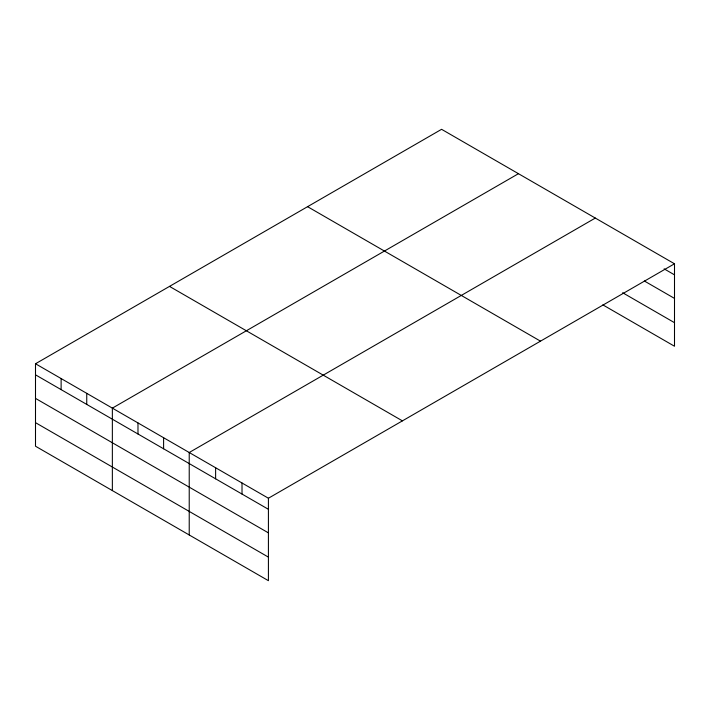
<?xml version="1.0" encoding="UTF-8"?>
<svg xmlns="http://www.w3.org/2000/svg" width="710" height="710" viewBox="0 0 710 710"><rect width="100%" height="100%" fill="white"/><g stroke="black" fill="none" stroke-linecap="round" stroke-linejoin="round"><path stroke-width="1.06" d="M674.5 263.783L268.416 498.234L268.416 580.691L35.5 446.217L35.5 363.76L441.584 129.309L674.5 263.783L674.5 346.24L602.852 304.874M518.451 173.684L112.357 408.135L112.357 490.592M595.308 218.059L189.224 452.518L189.224 534.967M664.134 268.859L674.5 274.85M644.334 280.991L674.5 298.404M622.652 292.742L674.5 322.677M307.581 206.681L540.487 341.155M169.512 286.396L402.419 420.861M35.5 363.76L268.416 498.234M35.5 374.827L268.416 509.301M35.5 398.39L268.416 532.864M35.5 422.663L268.416 557.128M242.012 482.995L242.012 494.062M215.618 467.757L215.618 478.824M163.602 437.724L163.602 448.791M137.98 422.929L137.98 433.996M86.744 393.349L86.744 404.416M61.122 378.554L61.122 389.621"/></g></svg>
